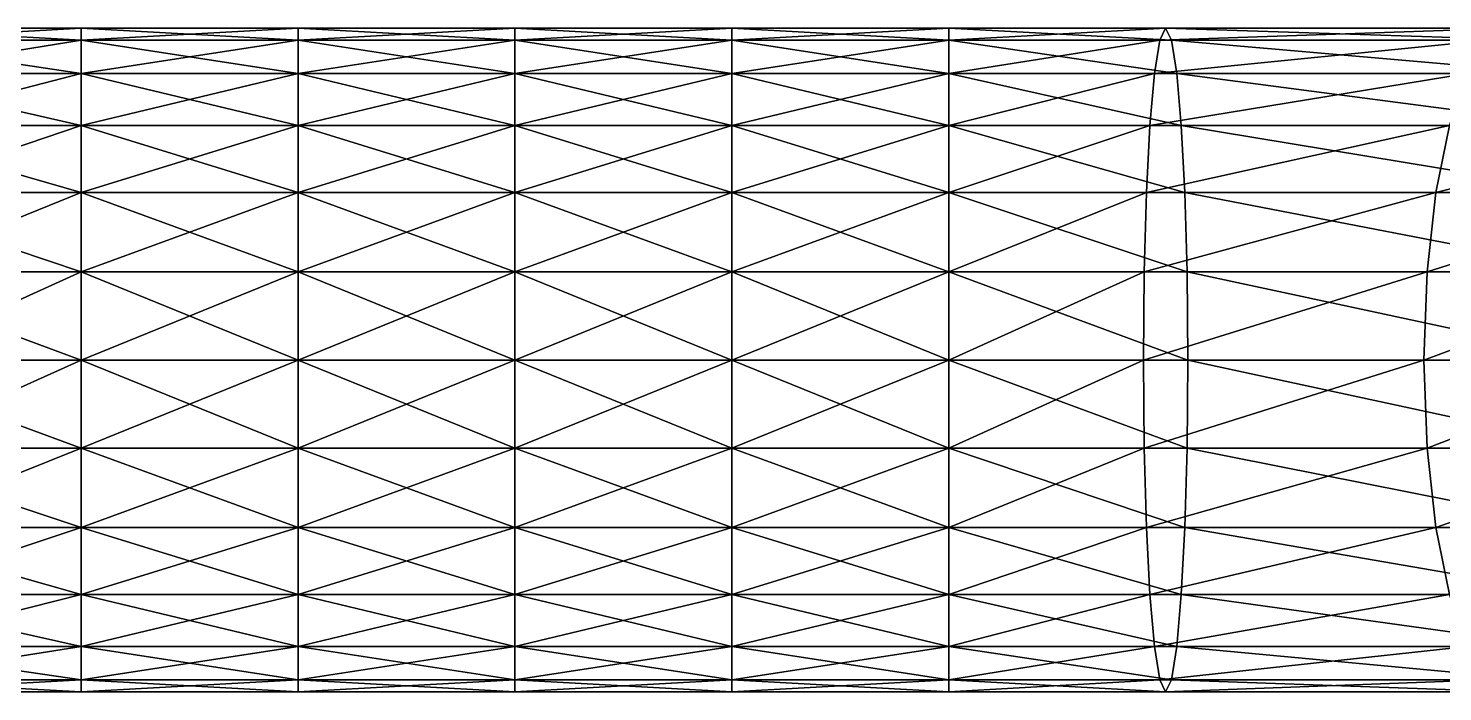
# Model space of a CAD drawing. Extents: x -41.6 to 42.5, y -37.8 to 42.9.
# Drawn here: x 30.12 to 35.56, y -36.25 to -33.7 of the extents above; entities that cross this region are included whole.
import ezdxf

# ---------------------------------------------------------------- set-up
doc = ezdxf.new("R2010")
doc.units = 0
doc.layers.add('VASSCRM', color=2, linetype='CONTINUOUS')

msp = doc.modelspace()

# ---------------------------------------------------------------- meshes
at = {"layer": 'VASSCRM', "color": 0}
mesh = msp.add_polyface(dxfattribs=at)
corners = [(28.4879, -35.3157, 63.889), (29.5775, -34.9771, 63.9816), (29.5745, -35.3157, 64.027), (28.5, -34.9771, 63.845), (29.5745, -34.6384, 64.0271), (29.4923, -33.7023, 65.2535), (29.4697, -33.7479, 65.5914), (30.3257, -33.7479, 65.5921), (30.3257, -33.7023, 65.2535), (29.4493, -33.8765, 65.8951), (30.3257, -33.8765, 65.8966), (29.4321, -34.0759, 66.1526), (30.3257, -34.0759, 66.1546), (29.4188, -34.3339, 66.3516), (30.3257, -34.3339, 66.3541), (29.4102, -34.6384, 66.4799), (30.3257, -34.6384, 66.4826), (29.4071, -34.9771, 66.5254), (30.3257, -34.9771, 66.5282), (29.4102, -35.3157, 66.4799), (30.3257, -35.3157, 66.4827), (29.4188, -35.6201, 66.3516), (30.3257, -35.6201, 66.354), (29.4321, -35.8782, 66.1526), (30.3257, -35.8782, 66.1546), (29.4493, -36.0776, 65.8952), (30.3257, -36.0776, 65.8966), (29.4697, -36.2062, 65.5914), (30.3257, -36.2062, 65.5921), (29.4923, -36.2518, 65.2535), (30.3257, -36.2518, 65.2535), (29.515, -36.2062, 64.9156), (30.3257, -36.2062, 64.9148), (29.5353, -36.0776, 64.6118), (30.3257, -36.0776, 64.6103), (29.5526, -35.8782, 64.3543), (30.3257, -35.8782, 64.3523), (29.5659, -35.6201, 64.1554), (30.3257, -35.6201, 64.1529), (30.3257, -35.3157, 64.0243), (30.3257, -34.9771, 63.9787), (30.3257, -34.6384, 64.0243), (29.5659, -34.334, 64.1554), (30.3257, -34.334, 64.1529), (29.5526, -34.0759, 64.3543), (30.3257, -34.0759, 64.3523), (29.5353, -33.8765, 64.6118), (30.3257, -33.8765, 64.6104), (29.515, -33.7479, 64.9156), (30.3257, -33.7479, 64.9148), (31.159, -33.7479, 65.5921), (31.159, -33.8765, 65.8966), (31.159, -34.0759, 66.1546), (31.159, -34.3339, 66.3541), (31.159, -34.6384, 66.4826), (31.159, -34.9771, 66.5282), (31.159, -35.3157, 66.4827), (31.159, -35.6201, 66.354), (31.159, -35.8782, 66.1546)]
mesh.append_faces([[corners[k] for k in face] for face in [(0, 1, 2), (3, 4, 1), (5, 6, 7), (5, 7, 8), (6, 9, 10), (6, 10, 7), (9, 11, 12), (9, 12, 10), (11, 13, 14), (11, 14, 12), (13, 15, 16), (13, 16, 14), (15, 17, 18), (15, 18, 16), (17, 19, 20), (17, 20, 18), (19, 21, 22), (19, 22, 20), (21, 23, 24), (21, 24, 22), (23, 25, 26), (23, 26, 24), (25, 27, 28), (25, 28, 26), (27, 29, 30), (27, 30, 28), (29, 31, 32), (29, 32, 30), (31, 33, 34), (31, 34, 32), (33, 35, 36), (33, 36, 34), (35, 37, 38), (35, 38, 36), (37, 2, 39), (37, 39, 38), (2, 1, 40), (2, 40, 39), (1, 4, 41), (1, 41, 40), (4, 42, 43), (4, 43, 41), (42, 44, 45), (42, 45, 43), (44, 46, 47), (44, 47, 45), (46, 48, 49), (46, 49, 47), (48, 5, 8), (48, 8, 49), (8, 7, 50), (7, 10, 51), (10, 12, 52), (12, 14, 53), (14, 16, 54), (16, 18, 55), (18, 20, 56), (20, 22, 57), (22, 24, 58)]], dxfattribs={"color": 0})
mesh = msp.add_polyface(dxfattribs=at)
corners = [(30.3257, -33.7023, 65.2535), (31.159, -33.7479, 65.5921), (31.159, -33.7023, 65.2535), (30.3257, -33.7479, 65.5921), (31.159, -33.8765, 65.8966), (30.3257, -33.8765, 65.8966), (31.159, -34.0759, 66.1546), (30.3257, -34.0759, 66.1546), (31.159, -34.3339, 66.3541), (30.3257, -34.3339, 66.3541), (31.159, -34.6384, 66.4826), (30.3257, -34.6384, 66.4826), (31.159, -34.9771, 66.5282), (30.3257, -34.9771, 63.9787), (30.3257, -34.6384, 64.0243), (31.159, -34.6384, 64.0243), (30.3257, -34.334, 64.1529), (31.159, -34.334, 64.1529), (30.3257, -34.0759, 64.3523), (31.159, -34.0759, 64.3523), (30.3257, -33.8765, 64.6104), (31.159, -33.8765, 64.6104), (30.3257, -33.7479, 64.9148), (31.159, -33.7479, 64.9148), (31.9923, -33.7479, 65.5921), (31.9923, -33.7023, 65.2535), (31.9923, -33.8765, 65.8966), (31.9923, -34.0759, 66.1546), (31.9923, -34.3339, 66.3541), (31.9923, -34.6384, 66.4826), (31.9923, -34.9771, 66.5282), (31.159, -34.9771, 63.9787), (31.9923, -34.6384, 64.0243), (31.9923, -34.9771, 63.9787), (31.9923, -34.334, 64.1529), (31.9923, -34.0759, 64.3523), (31.9923, -33.8765, 64.6104), (31.9923, -33.7479, 64.9148), (32.8257, -33.7479, 65.5921), (32.8257, -33.7023, 65.2535), (32.8257, -33.8765, 65.8966), (32.8257, -34.0759, 66.1546), (32.8257, -34.3339, 66.3541), (32.8257, -34.6384, 66.4826), (32.8257, -34.9771, 66.5282), (32.8257, -34.6384, 64.0243), (32.8257, -34.334, 64.1529), (32.8257, -34.0759, 64.3523), (32.8257, -33.8765, 64.6104), (32.8257, -33.7479, 64.9148)]
mesh.append_faces([[corners[k] for k in face] for face in [(0, 1, 2), (3, 4, 1), (5, 6, 4), (7, 8, 6), (9, 10, 8), (11, 12, 10), (13, 14, 15), (14, 16, 17), (14, 17, 15), (16, 18, 19), (16, 19, 17), (18, 20, 21), (18, 21, 19), (20, 22, 23), (20, 23, 21), (22, 0, 2), (22, 2, 23), (2, 1, 24), (2, 24, 25), (1, 4, 26), (1, 26, 24), (4, 6, 27), (4, 27, 26), (6, 8, 28), (6, 28, 27), (8, 10, 29), (8, 29, 28), (10, 12, 30), (10, 30, 29), (31, 15, 32), (31, 32, 33), (15, 17, 34), (15, 34, 32), (17, 19, 35), (17, 35, 34), (19, 21, 36), (19, 36, 35), (21, 23, 37), (21, 37, 36), (23, 2, 25), (23, 25, 37), (25, 24, 38), (25, 38, 39), (24, 26, 40), (24, 40, 38), (26, 27, 41), (26, 41, 40), (27, 28, 42), (27, 42, 41), (28, 29, 43), (28, 43, 42), (29, 30, 44), (29, 44, 43), (33, 32, 45), (32, 34, 46), (34, 35, 47), (35, 36, 48), (36, 37, 49), (37, 25, 39)]], dxfattribs={"color": 0})
mesh = msp.add_polyface(dxfattribs=at)
corners = [(31.9923, -34.9771, 63.9787), (32.8257, -34.6384, 64.0243), (32.8257, -34.9771, 63.9787), (31.9923, -34.6384, 64.0243), (32.8257, -34.334, 64.1529), (31.9923, -34.334, 64.1529), (32.8257, -34.0759, 64.3523), (31.9923, -34.0759, 64.3523), (32.8257, -33.8765, 64.6104), (31.9923, -33.8765, 64.6104), (32.8257, -33.7479, 64.9148), (31.9923, -33.7479, 64.9148), (32.8257, -33.7023, 65.2535), (32.8257, -33.7479, 65.5921), (33.659, -33.7479, 65.5921), (33.659, -33.7023, 65.2535), (32.8257, -33.8765, 65.8966), (33.659, -33.8765, 65.8966), (32.8257, -34.0759, 66.1546), (33.659, -34.0759, 66.1546), (32.8257, -34.3339, 66.3541), (33.659, -34.3339, 66.3541), (32.8257, -34.6384, 66.4826), (33.659, -34.6384, 66.4826), (32.8257, -34.9771, 66.5282), (33.659, -34.9771, 66.5282), (33.659, -34.6384, 64.0243), (33.659, -34.9771, 63.9787), (33.659, -34.334, 64.1529), (33.659, -34.0759, 64.3523), (33.659, -33.8765, 64.6104), (33.659, -33.7479, 64.9148), (34.515, -33.7479, 65.5914), (34.4923, -33.7023, 65.2535), (34.5353, -33.8765, 65.8951), (34.5526, -34.0759, 66.1526), (34.5659, -34.3339, 66.3516), (34.5745, -34.6384, 66.4799), (34.5775, -34.9771, 66.5254), (34.5745, -35.3157, 66.4799), (33.659, -35.3157, 64.0243), (34.4071, -34.9771, 63.9816), (34.4102, -34.6384, 64.0271), (34.4188, -34.334, 64.1554), (34.4321, -34.0759, 64.3543), (34.4493, -33.8765, 64.6118), (34.4697, -33.7479, 64.9156), (34.4102, -35.3157, 64.027), (35.4847, -34.9771, 63.845), (35.4967, -34.6384, 63.889), (35.5306, -34.334, 64.013)]
mesh.append_faces([[corners[k] for k in face] for face in [(0, 1, 2), (3, 4, 1), (5, 6, 4), (7, 8, 6), (9, 10, 8), (11, 12, 10), (12, 13, 14), (12, 14, 15), (13, 16, 17), (13, 17, 14), (16, 18, 19), (16, 19, 17), (18, 20, 21), (18, 21, 19), (20, 22, 23), (20, 23, 21), (22, 24, 25), (22, 25, 23), (2, 1, 26), (2, 26, 27), (1, 4, 28), (1, 28, 26), (4, 6, 29), (4, 29, 28), (6, 8, 30), (6, 30, 29), (8, 10, 31), (8, 31, 30), (10, 12, 15), (10, 15, 31), (15, 14, 32), (15, 32, 33), (14, 17, 34), (14, 34, 32), (17, 19, 35), (17, 35, 34), (19, 21, 36), (19, 36, 35), (21, 23, 37), (21, 37, 36), (23, 25, 38), (23, 38, 37), (25, 39, 38), (40, 27, 41), (27, 26, 42), (27, 42, 41), (26, 28, 43), (26, 43, 42), (28, 29, 44), (28, 44, 43), (29, 30, 45), (29, 45, 44), (30, 31, 46), (30, 46, 45), (31, 15, 33), (31, 33, 46), (47, 41, 48), (41, 42, 49), (42, 43, 50)]], dxfattribs={"color": 0})
mesh = msp.add_polyface(dxfattribs=at)
corners = [(34.4923, -33.7023, 65.2535), (34.515, -33.7479, 65.5914), (35.9099, -33.7479, 65.4014), (35.8207, -33.7023, 65.0747), (34.5353, -33.8765, 65.8951), (35.9902, -33.8765, 65.6951), (34.5526, -34.0759, 66.1526), (36.0582, -34.0759, 65.944), (34.5659, -34.3339, 66.3516), (36.1108, -34.3339, 66.1364), (34.5745, -34.6384, 66.4799), (36.1447, -34.6384, 66.2604), (34.5775, -34.9771, 66.5254), (36.1567, -34.9771, 66.3044), (34.5745, -35.3157, 66.4799), (36.1447, -35.3157, 66.2604), (34.5659, -35.6201, 66.3516), (36.1108, -35.6201, 66.1363), (34.5526, -35.8782, 66.1526), (36.0582, -35.8782, 65.944), (34.5353, -36.0776, 65.8952), (35.9902, -36.0776, 65.6951), (34.515, -36.2062, 65.5914), (35.9099, -36.2062, 65.4014), (34.4923, -36.2518, 65.2535), (35.8207, -36.2518, 65.0747), (34.4697, -36.2062, 64.9156), (35.7314, -36.2062, 64.748), (34.4493, -36.0776, 64.6118), (35.6512, -36.0776, 64.4543), (34.4321, -35.8782, 64.3543), (35.5832, -35.8782, 64.2054), (35.5306, -35.6201, 64.0131), (34.4188, -35.6201, 64.1554), (35.4967, -35.3157, 63.889), (34.4102, -35.3157, 64.027), (35.4847, -34.9771, 63.845), (34.4071, -34.9771, 63.9816), (35.4967, -34.6384, 63.889), (34.4102, -34.6384, 64.0271), (35.5306, -34.334, 64.013), (34.4188, -34.334, 64.1554), (34.4321, -34.0759, 64.3543), (35.5832, -34.0759, 64.2054), (34.4493, -33.8765, 64.6118), (35.6512, -33.8765, 64.4543), (34.4697, -33.7479, 64.9156), (35.7314, -33.7479, 64.748), (36.8439, -36.2062, 64.2779), (36.6903, -36.0776, 64.015), (36.5602, -35.8782, 63.7922), (36.4596, -35.6201, 63.62), (36.3947, -35.3157, 63.509), (36.3717, -34.9771, 63.4697), (36.3947, -34.6384, 63.509), (36.4595, -34.334, 63.62), (36.5602, -34.0759, 63.7922), (36.6903, -33.8765, 64.015), (36.8439, -33.7479, 64.2779)]
mesh.append_faces([[corners[k] for k in face] for face in [(0, 1, 2), (0, 2, 3), (1, 4, 5), (1, 5, 2), (4, 6, 7), (4, 7, 5), (6, 8, 9), (6, 9, 7), (8, 10, 11), (8, 11, 9), (10, 12, 13), (10, 13, 11), (12, 14, 15), (12, 15, 13), (14, 16, 17), (14, 17, 15), (16, 18, 19), (16, 19, 17), (18, 20, 21), (18, 21, 19), (20, 22, 23), (20, 23, 21), (22, 24, 25), (22, 25, 23), (24, 26, 27), (24, 27, 25), (26, 28, 29), (26, 29, 27), (28, 30, 31), (28, 31, 29), (30, 32, 31), (33, 34, 32), (35, 36, 34), (37, 38, 36), (39, 40, 38), (41, 42, 43), (41, 43, 40), (42, 44, 45), (42, 45, 43), (44, 46, 47), (44, 47, 45), (46, 0, 3), (46, 3, 47), (25, 27, 48), (27, 29, 49), (29, 31, 50), (31, 32, 51), (32, 34, 52), (32, 52, 51), (34, 36, 53), (34, 53, 52), (36, 38, 54), (36, 54, 53), (38, 40, 55), (38, 55, 54), (40, 43, 56), (40, 56, 55), (43, 45, 57), (45, 47, 58)]], dxfattribs={"color": 0})
mesh = msp.add_polyface(dxfattribs=at)
corners = [(30.3257, -34.9771, 66.5282), (31.159, -35.3157, 66.4827), (31.159, -34.9771, 66.5282), (30.3257, -35.3157, 66.4827), (31.159, -35.6201, 66.354), (30.3257, -35.6201, 66.354), (31.159, -35.8782, 66.1546), (30.3257, -35.8782, 66.1546), (30.3257, -36.0776, 65.8966), (31.159, -36.0776, 65.8966), (30.3257, -36.2062, 65.5921), (31.159, -36.2062, 65.5921), (30.3257, -36.2518, 65.2535), (31.159, -36.2518, 65.2535), (30.3257, -36.2062, 64.9148), (31.159, -36.2062, 64.9148), (30.3257, -36.0776, 64.6103), (31.159, -36.0776, 64.6103), (30.3257, -35.8782, 64.3523), (31.159, -35.8782, 64.3523), (30.3257, -35.6201, 64.1529), (31.159, -35.6201, 64.1529), (30.3257, -35.3157, 64.0243), (31.159, -35.3157, 64.0243), (30.3257, -34.9771, 63.9787), (31.159, -34.9771, 63.9787), (31.159, -34.6384, 64.0243), (31.9923, -35.3157, 66.4827), (31.9923, -34.9771, 66.5282), (31.9923, -35.6201, 66.354), (31.9923, -35.8782, 66.1546), (31.9923, -36.0776, 65.8966), (31.9923, -36.2062, 65.5921), (31.9923, -36.2518, 65.2535), (31.9923, -36.2062, 64.9148), (31.9923, -36.0776, 64.6103), (31.9923, -35.8782, 64.3523), (31.9923, -35.6201, 64.1529), (31.9923, -35.3157, 64.0243), (31.9923, -34.9771, 63.9787), (32.8257, -35.3157, 66.4827), (32.8257, -34.9771, 66.5282), (32.8257, -35.6201, 66.354), (32.8257, -35.8782, 66.1546), (32.8257, -36.0776, 65.8966), (32.8257, -36.2062, 65.5921), (32.8257, -36.2518, 65.2535), (32.8257, -36.2062, 64.9148), (32.8257, -36.0776, 64.6103), (32.8257, -35.8782, 64.3523), (32.8257, -35.6201, 64.1529), (32.8257, -35.3157, 64.0243), (32.8257, -34.9771, 63.9787)]
mesh.append_faces([[corners[k] for k in face] for face in [(0, 1, 2), (3, 4, 1), (5, 6, 4), (7, 8, 9), (7, 9, 6), (8, 10, 11), (8, 11, 9), (10, 12, 13), (10, 13, 11), (12, 14, 15), (12, 15, 13), (14, 16, 17), (14, 17, 15), (16, 18, 19), (16, 19, 17), (18, 20, 21), (18, 21, 19), (20, 22, 23), (20, 23, 21), (22, 24, 25), (22, 25, 23), (24, 26, 25), (2, 1, 27), (2, 27, 28), (1, 4, 29), (1, 29, 27), (4, 6, 30), (4, 30, 29), (6, 9, 31), (6, 31, 30), (9, 11, 32), (9, 32, 31), (11, 13, 33), (11, 33, 32), (13, 15, 34), (13, 34, 33), (15, 17, 35), (15, 35, 34), (17, 19, 36), (17, 36, 35), (19, 21, 37), (19, 37, 36), (21, 23, 38), (21, 38, 37), (23, 25, 39), (23, 39, 38), (28, 27, 40), (28, 40, 41), (27, 29, 42), (29, 30, 43), (30, 31, 44), (31, 32, 45), (32, 33, 46), (33, 34, 47), (34, 35, 48), (35, 36, 49), (36, 37, 50), (37, 38, 51), (38, 39, 52)]], dxfattribs={"color": 0})
mesh = msp.add_polyface(dxfattribs=at)
corners = [(31.9923, -35.3157, 66.4827), (32.8257, -35.6201, 66.354), (32.8257, -35.3157, 66.4827), (31.9923, -35.6201, 66.354), (32.8257, -35.8782, 66.1546), (31.9923, -35.8782, 66.1546), (32.8257, -36.0776, 65.8966), (31.9923, -36.0776, 65.8966), (32.8257, -36.2062, 65.5921), (31.9923, -36.2062, 65.5921), (32.8257, -36.2518, 65.2535), (31.9923, -36.2518, 65.2535), (32.8257, -36.2062, 64.9148), (31.9923, -36.2062, 64.9148), (32.8257, -36.0776, 64.6103), (31.9923, -36.0776, 64.6103), (32.8257, -35.8782, 64.3523), (31.9923, -35.8782, 64.3523), (32.8257, -35.6201, 64.1529), (31.9923, -35.6201, 64.1529), (32.8257, -35.3157, 64.0243), (31.9923, -35.3157, 64.0243), (32.8257, -34.9771, 63.9787), (32.8257, -34.9771, 66.5282), (33.659, -35.3157, 66.4827), (33.659, -34.9771, 66.5282), (33.659, -35.6201, 66.354), (33.659, -35.8782, 66.1546), (33.659, -36.0776, 65.8966), (33.659, -36.2062, 65.5921), (33.659, -36.2518, 65.2535), (33.659, -36.2062, 64.9148), (33.659, -36.0776, 64.6103), (33.659, -35.8782, 64.3523), (33.659, -35.6201, 64.1529), (33.659, -35.3157, 64.0243), (33.659, -34.9771, 63.9787), (34.5745, -35.3157, 66.4799), (34.5659, -35.6201, 66.3516), (34.5526, -35.8782, 66.1526), (34.5353, -36.0776, 65.8952), (34.515, -36.2062, 65.5914), (34.4923, -36.2518, 65.2535), (34.4697, -36.2062, 64.9156), (34.4493, -36.0776, 64.6118), (34.4321, -35.8782, 64.3543), (34.4188, -35.6201, 64.1554), (34.4102, -35.3157, 64.027), (34.4071, -34.9771, 63.9816), (35.5306, -35.6201, 64.0131), (35.4967, -35.3157, 63.889)]
mesh.append_faces([[corners[k] for k in face] for face in [(0, 1, 2), (3, 4, 1), (5, 6, 4), (7, 8, 6), (9, 10, 8), (11, 12, 10), (13, 14, 12), (15, 16, 14), (17, 18, 16), (19, 20, 18), (21, 22, 20), (23, 2, 24), (23, 24, 25), (2, 1, 26), (2, 26, 24), (1, 4, 27), (1, 27, 26), (4, 6, 28), (4, 28, 27), (6, 8, 29), (6, 29, 28), (8, 10, 30), (8, 30, 29), (10, 12, 31), (10, 31, 30), (12, 14, 32), (12, 32, 31), (14, 16, 33), (14, 33, 32), (16, 18, 34), (16, 34, 33), (18, 20, 35), (18, 35, 34), (20, 22, 36), (20, 36, 35), (25, 24, 37), (24, 26, 38), (24, 38, 37), (26, 27, 39), (26, 39, 38), (27, 28, 40), (27, 40, 39), (28, 29, 41), (28, 41, 40), (29, 30, 42), (29, 42, 41), (30, 31, 43), (30, 43, 42), (31, 32, 44), (31, 44, 43), (32, 33, 45), (32, 45, 44), (33, 34, 46), (33, 46, 45), (34, 35, 47), (34, 47, 46), (35, 48, 47), (45, 46, 49), (46, 47, 50)]], dxfattribs={"color": 0})

doc.saveas('drawing.dxf')
